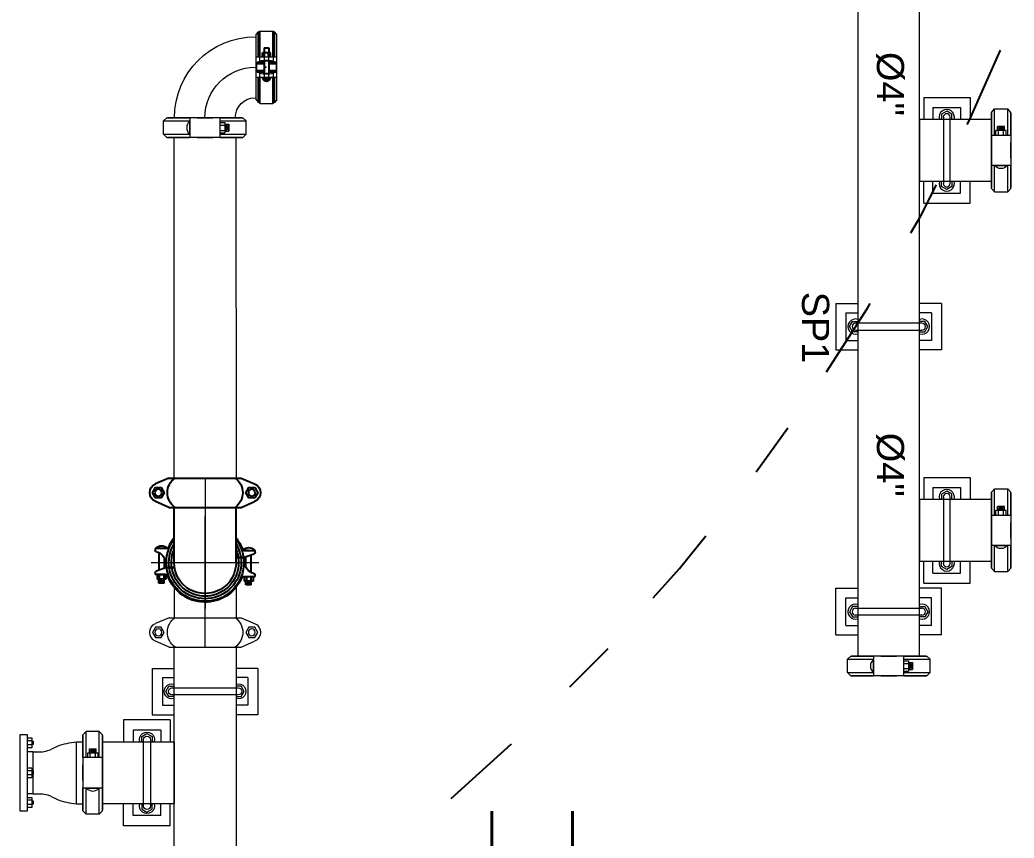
# Model space of a CAD drawing. Header units: millimetres. Extents: x 226317 to 226469, y 8188100 to 8188260.
# Drawn here: x 226391.826 to 226393.658, y 8188235.142 to 8188236.649 of the extents above; entities that cross this region are included whole.
import ezdxf
from ezdxf.enums import TextEntityAlignment as Align

# ---------------------------------------------------------------- set-up
doc = ezdxf.new("R2010")
doc.units = ezdxf.units.MM
doc.set_wipeout_variables(frame=1)
doc.linetypes.add('IMPORT-RAYABARRA', pattern=[0.85, 0.3, -0.3, 0, -0.25])
doc.linetypes.add('PHANTOM', pattern=[2.5, 1.25, -0.25, 0.25, -0.25, 0.25, -0.25])
for name, color, linetype, lineweight in [('0-block sanit', 8, 'Continuous', 25), ('0-BLOCK-SANIT', 8, 'Continuous', 25), ('00-GTI._ACI_DETALLES', 8, 'Continuous', 30), ('00-GTI._ACI_LÍNEA CENTRAL', 8, 'PHANTOM', 13), ('@Textos diámetros', 8, 'Continuous', 20), ('MQ.DETECTOR HUMO', 5, 'Continuous', 30), ('P&R_ACI_LÍNEA CENTRAL', 8, 'PHANTOM', 13)]:
    doc.layers.add(name, color=color, linetype=linetype, lineweight=lineweight)
for name, color, linetype in [('00-GTI-Acoples', 8, 'Continuous'), ('ACCESORIOS Y VALVULAS', 8, 'Continuous'), ('INGEYCON-ACI-VALVULAS', 8, 'Continuous'), ('MQ.TUBERÍA PVC 20mmø', 3, 'IMPORT-RAYABARRA'), ('TEXTOS-AGUA', 8, 'Continuous')]:
    doc.layers.add(name, color=color, linetype=linetype)
doc.styles.add('arial', font='arial.ttf')
doc.styles.add('general', font='arial.ttf')
doc.styles.add('MQTEXTO', font='romans.shx')

# ---------------------------------------------------------------- blocks, each defined once
blk = doc.blocks.new('DETECTOR DE HUMO 1 EN 125')
blk.add_wipeout([(0.2165, 0), (0.2165, 0.0027), (0.2164, 0.0054), (0.2163, 0.0082), (0.2162, 0.0109), (0.2161, 0.0136), (0.2159, 0.0163), (0.2157, 0.019), (0.2154, 0.0217), (0.2151, 0.0244), (0.2148, 0.0271), (0.2144, 0.0298), (0.214, 0.0325), (0.2136, 0.0352), (0.2132, 0.0379), (0.2127, 0.0406), (0.2121, 0.0432), (0.2116, 0.0459), (0.211, 0.0486), (0.2104, 0.0512), (0.2097, 0.0538), (0.209, 0.0565), (0.2083, 0.0591), (0.2075, 0.0617), (0.2067, 0.0643), (0.2059, 0.0669), (0.205, 0.0695), (0.2042, 0.0721), (0.2032, 0.0746), (0.2023, 0.0772), (0.2013, 0.0797), (0.2003, 0.0822), (0.1992, 0.0847), (0.1981, 0.0872), (0.197, 0.0897), (0.1959, 0.0922), (0.1947, 0.0946), (0.1935, 0.0971), (0.1923, 0.0995), (0.191, 0.1019), (0.1897, 0.1043), (0.1884, 0.1067), (0.187, 0.109), (0.1857, 0.1114), (0.1842, 0.1137), (0.1828, 0.116), (0.1813, 0.1183), (0.1798, 0.1206), (0.1783, 0.1228), (0.1767, 0.125), (0.1751, 0.1273), (0.1735, 0.1294), (0.1719, 0.1316), (0.1702, 0.1338), (0.1685, 0.1359), (0.1668, 0.138), (0.1651, 0.1401), (0.1633, 0.1421), (0.1615, 0.1442), (0.1597, 0.1462), (0.1578, 0.1482), (0.1559, 0.1502), (0.154, 0.1521), (0.1521, 0.154), (0.1502, 0.1559), (0.1482, 0.1578), (0.1462, 0.1597), (0.1442, 0.1615), (0.1421, 0.1633), (0.1401, 0.1651), (0.138, 0.1668), (0.1359, 0.1685), (0.1338, 0.1702), (0.1316, 0.1719), (0.1294, 0.1735), (0.1273, 0.1751), (0.125, 0.1767), (0.1228, 0.1783), (0.1206, 0.1798), (0.1183, 0.1813), (0.116, 0.1828), (0.1137, 0.1842), (0.1114, 0.1857), (0.109, 0.187), (0.1067, 0.1884), (0.1043, 0.1897), (0.1019, 0.191), (0.0995, 0.1923), (0.0971, 0.1935), (0.0946, 0.1947), (0.0922, 0.1959), (0.0897, 0.197), (0.0872, 0.1981), (0.0847, 0.1992), (0.0822, 0.2003), (0.0797, 0.2013), (0.0772, 0.2023), (0.0746, 0.2032), (0.0721, 0.2042), (0.0695, 0.205), (0.0669, 0.2059), (0.0643, 0.2067), (0.0617, 0.2075), (0.0591, 0.2083), (0.0565, 0.209), (0.0538, 0.2097), (0.0512, 0.2104), (0.0486, 0.211), (0.0459, 0.2116), (0.0432, 0.2121), (0.0406, 0.2127), (0.0379, 0.2132), (0.0352, 0.2136), (0.0325, 0.214), (0.0298, 0.2144), (0.0271, 0.2148), (0.0244, 0.2151), (0.0217, 0.2154), (0.019, 0.2157), (0.0163, 0.2159), (0.0136, 0.2161), (0.0109, 0.2162), (0.0082, 0.2163), (0.0054, 0.2164), (0.0027, 0.2165), (0, 0.2165), (-0.0027, 0.2165), (-0.0054, 0.2164), (-0.0082, 0.2163), (-0.0109, 0.2162), (-0.0136, 0.2161), (-0.0163, 0.2159), (-0.019, 0.2157), (-0.0217, 0.2154), (-0.0244, 0.2151), (-0.0271, 0.2148), (-0.0298, 0.2144), (-0.0325, 0.214), (-0.0352, 0.2136), (-0.0379, 0.2132), (-0.0406, 0.2127), (-0.0432, 0.2121), (-0.0459, 0.2116), (-0.0486, 0.211), (-0.0512, 0.2104), (-0.0538, 0.2097), (-0.0565, 0.209), (-0.0591, 0.2083), (-0.0617, 0.2075), (-0.0643, 0.2067), (-0.0669, 0.2059), (-0.0695, 0.205), (-0.0721, 0.2042), (-0.0746, 0.2032), (-0.0772, 0.2023), (-0.0797, 0.2013), (-0.0822, 0.2003), (-0.0847, 0.1992), (-0.0872, 0.1981), (-0.0897, 0.197), (-0.0922, 0.1959), (-0.0946, 0.1947), (-0.0971, 0.1935), (-0.0995, 0.1923), (-0.1019, 0.191), (-0.1043, 0.1897), (-0.1067, 0.1884), (-0.109, 0.187), (-0.1114, 0.1857), (-0.1137, 0.1842), (-0.116, 0.1828), (-0.1183, 0.1813), (-0.1206, 0.1798), (-0.1228, 0.1783), (-0.125, 0.1767), (-0.1273, 0.1751), (-0.1294, 0.1735), (-0.1316, 0.1719), (-0.1338, 0.1702), (-0.1359, 0.1685), (-0.138, 0.1668), (-0.1401, 0.1651), (-0.1421, 0.1633), (-0.1442, 0.1615), (-0.1462, 0.1597), (-0.1482, 0.1578), (-0.1502, 0.1559), (-0.1521, 0.154), (-0.154, 0.1521), (-0.1559, 0.1502), (-0.1578, 0.1482), (-0.1597, 0.1462), (-0.1615, 0.1442), (-0.1633, 0.1421), (-0.1651, 0.1401), (-0.1668, 0.138), (-0.1685, 0.1359), (-0.1702, 0.1338), (-0.1719, 0.1316), (-0.1735, 0.1294), (-0.1751, 0.1273), (-0.1767, 0.125), (-0.1783, 0.1228), (-0.1798, 0.1206), (-0.1813, 0.1183), (-0.1828, 0.116), (-0.1842, 0.1137), (-0.1857, 0.1114), (-0.187, 0.109), (-0.1884, 0.1067), (-0.1897, 0.1043), (-0.191, 0.1019), (-0.1923, 0.0995), (-0.1935, 0.0971), (-0.1947, 0.0946), (-0.1959, 0.0922), (-0.197, 0.0897), (-0.1981, 0.0872), (-0.1992, 0.0847), (-0.2003, 0.0822), (-0.2013, 0.0797), (-0.2023, 0.0772), (-0.2032, 0.0746), (-0.2042, 0.0721), (-0.205, 0.0695), (-0.2059, 0.0669), (-0.2067, 0.0643), (-0.2075, 0.0617), (-0.2083, 0.0591), (-0.209, 0.0565), (-0.2097, 0.0538), (-0.2104, 0.0512), (-0.211, 0.0486), (-0.2116, 0.0459), (-0.2121, 0.0432), (-0.2127, 0.0406), (-0.2132, 0.0379), (-0.2136, 0.0352), (-0.214, 0.0325), (-0.2144, 0.0298), (-0.2148, 0.0271), (-0.2151, 0.0244), (-0.2154, 0.0217), (-0.2157, 0.019), (-0.2159, 0.0163), (-0.2161, 0.0136), (-0.2162, 0.0109), (-0.2163, 0.0082), (-0.2164, 0.0054), (-0.2165, 0.0027), (-0.2165, 0), (-0.2165, -0.0027), (-0.2164, -0.0054), (-0.2163, -0.0082), (-0.2162, -0.0109), (-0.2161, -0.0136), (-0.2159, -0.0163), (-0.2157, -0.019), (-0.2154, -0.0217), (-0.2151, -0.0244), (-0.2148, -0.0271), (-0.2144, -0.0298), (-0.214, -0.0325), (-0.2136, -0.0352), (-0.2132, -0.0379), (-0.2127, -0.0406), (-0.2121, -0.0432), (-0.2116, -0.0459), (-0.211, -0.0486), (-0.2104, -0.0512), (-0.2097, -0.0538), (-0.209, -0.0565), (-0.2083, -0.0591), (-0.2075, -0.0617), (-0.2067, -0.0643), (-0.2059, -0.0669), (-0.205, -0.0695), (-0.2042, -0.0721), (-0.2032, -0.0746), (-0.2023, -0.0772), (-0.2013, -0.0797), (-0.2003, -0.0822), (-0.1992, -0.0847), (-0.1981, -0.0872), (-0.197, -0.0897), (-0.1959, -0.0922), (-0.1947, -0.0946), (-0.1935, -0.0971), (-0.1923, -0.0995), (-0.191, -0.1019), (-0.1897, -0.1043), (-0.1884, -0.1067), (-0.187, -0.109), (-0.1857, -0.1114), (-0.1842, -0.1137), (-0.1828, -0.116), (-0.1813, -0.1183), (-0.1798, -0.1206), (-0.1783, -0.1228), (-0.1767, -0.125), (-0.1751, -0.1273), (-0.1735, -0.1294), (-0.1719, -0.1316), (-0.1702, -0.1338), (-0.1685, -0.1359), (-0.1668, -0.138), (-0.1651, -0.1401), (-0.1633, -0.1421), (-0.1615, -0.1442), (-0.1597, -0.1462), (-0.1578, -0.1482), (-0.1559, -0.1502), (-0.154, -0.1521), (-0.1521, -0.154), (-0.1502, -0.1559), (-0.1482, -0.1578), (-0.1462, -0.1597), (-0.1442, -0.1615), (-0.1421, -0.1633), (-0.1401, -0.1651), (-0.138, -0.1668), (-0.1359, -0.1685), (-0.1338, -0.1702), (-0.1316, -0.1719), (-0.1294, -0.1735), (-0.1273, -0.1751), (-0.125, -0.1767), (-0.1228, -0.1783), (-0.1206, -0.1798), (-0.1183, -0.1813), (-0.116, -0.1828), (-0.1137, -0.1842), (-0.1114, -0.1857), (-0.109, -0.187), (-0.1067, -0.1884), (-0.1043, -0.1897), (-0.1019, -0.191), (-0.0995, -0.1923), (-0.0971, -0.1935), (-0.0946, -0.1947), (-0.0922, -0.1959), (-0.0897, -0.197), (-0.0872, -0.1981), (-0.0847, -0.1992), (-0.0822, -0.2003), (-0.0797, -0.2013), (-0.0772, -0.2023), (-0.0746, -0.2032), (-0.0721, -0.2042), (-0.0695, -0.205), (-0.0669, -0.2059), (-0.0643, -0.2067), (-0.0617, -0.2075), (-0.0591, -0.2083), (-0.0565, -0.209), (-0.0538, -0.2097), (-0.0512, -0.2104), (-0.0486, -0.211), (-0.0459, -0.2116), (-0.0432, -0.2121), (-0.0406, -0.2127), (-0.0379, -0.2132), (-0.0352, -0.2136), (-0.0325, -0.214), (-0.0298, -0.2144), (-0.0271, -0.2148), (-0.0244, -0.2151), (-0.0217, -0.2154), (-0.019, -0.2157), (-0.0163, -0.2159), (-0.0136, -0.2161), (-0.0109, -0.2162), (-0.0082, -0.2163), (-0.0054, -0.2164), (-0.0027, -0.2165), (0, -0.2165), (0.0027, -0.2165), (0.0054, -0.2164), (0.0082, -0.2163), (0.0109, -0.2162), (0.0136, -0.2161), (0.0163, -0.2159), (0.019, -0.2157), (0.0217, -0.2154), (0.0244, -0.2151), (0.0271, -0.2148), (0.0298, -0.2144), (0.0325, -0.214), (0.0352, -0.2136), (0.0379, -0.2132), (0.0406, -0.2127), (0.0432, -0.2121), (0.0459, -0.2116), (0.0486, -0.211), (0.0512, -0.2104), (0.0538, -0.2097), (0.0565, -0.209), (0.0591, -0.2083), (0.0617, -0.2075), (0.0643, -0.2067), (0.0669, -0.2059), (0.0695, -0.205), (0.0721, -0.2042), (0.0746, -0.2032), (0.0772, -0.2023), (0.0797, -0.2013), (0.0822, -0.2003), (0.0847, -0.1992), (0.0872, -0.1981), (0.0897, -0.197), (0.0922, -0.1959), (0.0946, -0.1947), (0.0971, -0.1935), (0.0995, -0.1923), (0.1019, -0.191), (0.1043, -0.1897), (0.1067, -0.1884), (0.109, -0.187), (0.1114, -0.1857), (0.1137, -0.1842), (0.116, -0.1828), (0.1183, -0.1813), (0.1206, -0.1798), (0.1228, -0.1783), (0.125, -0.1767), (0.1273, -0.1751), (0.1294, -0.1735), (0.1316, -0.1719), (0.1338, -0.1702), (0.1359, -0.1685), (0.138, -0.1668), (0.1401, -0.1651), (0.1421, -0.1633), (0.1442, -0.1615), (0.1462, -0.1597), (0.1482, -0.1578), (0.1502, -0.1559), (0.1521, -0.154), (0.154, -0.1521), (0.1559, -0.1502), (0.1578, -0.1482), (0.1597, -0.1462), (0.1615, -0.1442), (0.1633, -0.1421), (0.1651, -0.1401), (0.1668, -0.138), (0.1685, -0.1359), (0.1702, -0.1338), (0.1719, -0.1316), (0.1735, -0.1294), (0.1751, -0.1273), (0.1767, -0.125), (0.1783, -0.1228), (0.1798, -0.1206), (0.1813, -0.1183), (0.1828, -0.116), (0.1842, -0.1137), (0.1857, -0.1114), (0.187, -0.109), (0.1884, -0.1067), (0.1897, -0.1043), (0.191, -0.1019), (0.1923, -0.0995), (0.1935, -0.0971), (0.1947, -0.0946), (0.1959, -0.0922), (0.197, -0.0897), (0.1981, -0.0872), (0.1992, -0.0847), (0.2003, -0.0822), (0.2013, -0.0797), (0.2023, -0.0772), (0.2032, -0.0746), (0.2042, -0.0721), (0.205, -0.0695), (0.2059, -0.0669), (0.2067, -0.0643), (0.2075, -0.0617), (0.2083, -0.0591), (0.209, -0.0565), (0.2097, -0.0538), (0.2104, -0.0512), (0.211, -0.0486), (0.2116, -0.0459), (0.2121, -0.0432), (0.2127, -0.0406), (0.2132, -0.0379), (0.2136, -0.0352), (0.214, -0.0325), (0.2144, -0.0298), (0.2148, -0.0271), (0.2151, -0.0244), (0.2154, -0.0217), (0.2157, -0.019), (0.2159, -0.0163), (0.2161, -0.0136), (0.2162, -0.0109), (0.2163, -0.0082), (0.2164, -0.0054), (0.2165, -0.0027)]).dxf.layer = 'MQ.DETECTOR HUMO'
at = {"layer": 'MQ.DETECTOR HUMO', "style": 'MQTEXTO', "width": 0.9}
blk.add_text('H', height=0.275, dxfattribs=at).set_placement((-0.0019, -0.006), align=Align.MIDDLE_CENTER)
blk = doc.blocks.new('00-Codos')
at = {"layer": '0-BLOCK-SANIT'}
for p, q in [((-0.0852, 0.0379, 0), (-0.0852, 0.0308, 0)), ((-0.0829, 0.0367, 0), (-0.0775, 0.0367, 0)), ((-0.0753, 0.0379, 0), (-0.0753, 0.0308, 0)), ((0.0753, 0.0413, 0), (0.0753, 0.0341, 0)), ((0.0753, 0.0389, 0), (0.0852, 0.0389, 0)), ((0.0775, 0.0401, 0), (0.0829, 0.0401, 0)), ((0.0775, 0.0377, 0), (0.0829, 0.0377, 0)), ((0.0852, 0.0413, 0), (0.0852, 0.0341, 0)), ((-0.0723, 0.0222, 0), (-0.0921, 0.0222, 0)), ((-0.0921, 0.0194, 0), (-0.0921, 0.0222, 0)), ((-0.072, 0.0308, 0), (-0.0885, 0.0308, 0)), ((-0.0885, 0.0222, 0), (-0.0885, 0.0308, 0)), ((-0.0885, 0.0222, 0), (-0.072, 0.0222, 0)), ((-0.0852, 0.0355, 0), (-0.0753, 0.0355, 0)), ((-0.0852, 0.0331, 0), (-0.0753, 0.0331, 0)), ((-0.0844, 0.0222, 0), (-0.0844, 0.0308, 0)), ((-0.0829, 0.0343, 0), (-0.0775, 0.0343, 0)), ((-0.0829, 0.032, 0), (-0.0775, 0.032, 0)), ((-0.0761, 0.0222, 0), (-0.0761, 0.0308, 0)), ((-0.072, 0.0222, 0), (-0.072, 0.0308, 0)), ((0.071, 0.0256, 0), (0.0921, 0.0256, 0)), ((0.072, 0.0256, 0), (0.072, 0.0341, 0)), ((0.0885, 0.0341, 0), (0.072, 0.0341, 0)), ((0.072, 0.0256, 0), (0.0885, 0.0256, 0)), ((0.0753, 0.0365, 0), (0.0852, 0.0365, 0)), ((0.0761, 0.0256, 0), (0.0761, 0.0341, 0)), ((0.0775, 0.0353, 0), (0.0829, 0.0353, 0)), ((0.0844, 0.0256, 0), (0.0844, 0.0341, 0)), ((0.0852, 0.0183, 0), (0.0852, -0.0143, 0)), ((0.0885, 0.0256, 0), (0.0885, 0.0341, 0)), ((0.0921, 0.0256, 0), (0.0921, 0.0225, 0)), ((-0.0726, 0.0097, 0), (-0.0896, 0.0159, 0)), ((-0.0852, -0.0183, 0), (-0.0852, 0.0143, 0)), ((-0.0753, -0.0081, 0), (-0.0753, 0.0107, 0)), ((-0.0735, 0.0005, 0), (-0.0725, 0.0072, 0)), ((-0.0563, 0.0097, 0), (-0.0726, 0.0097, 0)), ((-0.0564, 0.0092, 0), (-0.0701, 0.0092, 0)), ((-0.0572, 0), (-0.0572, -0.1016, 0)), ((0.0571, 0), (0.0571, -0.1016, 0)), ((0.0753, 0.0081, 0), (0.0753, -0.0107, 0)), ((0.0571, -0.0092, 0), (0.0701, -0.0092, 0)), ((0.0571, -0.0097, 0), (0.0726, -0.0097, 0)), ((0.0735, -0.0005, 0), (0.0725, -0.0072, 0)), ((0.0726, -0.0097, 0), (0.0896, -0.0159, 0)), ((-0.0921, -0.0256, 0), (-0.0921, -0.0225, 0)), ((-0.071, -0.0256, 0), (-0.0921, -0.0256, 0)), ((-0.091, -0.0261, 0), (-0.091, -0.0256, 0)), ((0.0802, -0.0222, 0), (0.0723, -0.0222, 0)), ((0.0723, -0.0222, 0), (0.091, -0.0222, 0)), ((0.0723, -0.0222, 0), (0.0921, -0.0222, 0)), ((0.091, -0.0227, 0), (0.091, -0.0222, 0)), ((0.0921, -0.0194, 0), (0.0921, -0.0222, 0)), ((-0.0665, -0.1016), (-0.0913, -0.1123)), ((-0.0665, -0.1016), (0.0665, -0.1016)), ((0.0665, -0.1016), (0.0913, -0.1123)), ((-0.0665, -0.1557), (-0.0913, -0.145)), ((0.0665, -0.1557), (0.0913, -0.145)), ((-0.0665, -0.1557), (0.0665, -0.1557))]:
    blk.add_line(p, q, dxfattribs=at)
at = {"layer": '0-BLOCK-SANIT', "elevation": 0}
for points in [[(-0.0753, 0.0379), (-0.0852, 0.0379)], [(0.0852, 0.0413), (0.0753, 0.0413)]]:
    blk.add_lwpolyline(points, dxfattribs=at)
at = {"layer": '0-BLOCK-SANIT'}
for points in [[(-0.0971, -0.1287), (-0.0916, -0.1382), (-0.0806, -0.1382), (-0.0751, -0.1287), (-0.0806, -0.1191), (-0.0916, -0.1191)], [(0.0751, -0.1287), (0.0806, -0.1382), (0.0916, -0.1382), (0.0971, -0.1287), (0.0916, -0.1191), (0.0806, -0.1191)]]:
    blk.add_lwpolyline(points, close=True, dxfattribs=at)
for centre in [(-0.0861, -0.1287), (0.0861, -0.1287)]:
    blk.add_circle(centre, 0.00635, dxfattribs=at)
for centre, radius, start, end in [((0, 0, 0), 0.0714, 323.1301, 216.8699), ((0, 0, 0), 0.073, 22.4719, 160.2187), ((0, 0, 0), 0.0667, 328.9973, 211.0027), ((0, 0, 0), 0.0619, 337.3801, 202.6199), ((0, 0, 0), 0.0571, 359.9984, 180.0017), ((-0.0883, 0.0194, 0), 0.00381, 180, 250.0898), ((-0.0723, 0.026, 0), 0.00381, 270, 340.2187), ((0.071, 0.0294, 0), 0.00381, 202.4719, 270), ((0.0945, -0.0005, 0), 0.0211, 103.673, 180), ((0.0895, 0.0225, 0), 0.00254, 270, 0), ((-0.0945, 0.0005, 0), 0.0211, 283.673, 0), ((-0.0701, 0.0067, 0), 0.00254, 90, 166.9446), ((0.0701, -0.0067, 0), 0.00254, 270, 346.9446), ((0.0883, -0.0194, 0), 0.00381, 0, 70.0898), ((-0.0895, -0.0225, 0), 0.00254, 90, 180), ((-0.0802, -0.0164, 0), 0.0144, 221.9743, 318.0257), ((-0.071, -0.0294, 0), 0.00381, 22.4719, 90), ((0, 0, 0), 0.073, 202.4719, 218.5), ((0, 0, 0), 0.073, 321.5, 340.2187), ((0.0723, -0.026, 0), 0.00381, 90, 160.2187), ((0.0802, -0.0131, 0), 0.0144, 223.9881, 318.0257), ((-0.0369, -0.1287), 0.0326, 123.9872, 236.0128), ((0.0369, -0.1287), 0.0326, 303.9872, 56.0128), ((-0.0842, -0.1287), 0.0178, 113.4, 246.6), ((0.0842, -0.1287), 0.0178, 293.4, 66.6)]:
    blk.add_arc(centre, radius, start, end, dxfattribs=at)
at = {"layer": 'P&R_ACI_LÍNEA CENTRAL', "ltscale": 1.5}
for p, q in [((0, -0.1557, 0), (0, 0.0846)), ((-0.0991, 0), (0.0991, 0))]:
    blk.add_line(p, q, dxfattribs=at)
blk = doc.blocks.new('acople')
at = {"layer": '0-BLOCK-SANIT', "linetype": 'ByBlock', "ltscale": 0.8}
for p, q in [((-0.1, 0), (-0.1, 0)), ((-0.1, 0), (0, 0)), ((-0.1, 0), (-0.1, 0)), ((-0.1, 0), (0.1, 0)), ((0, 0), (0, 0)), ((0, 0), (0, 0)), ((0, 0), (0, 0)), ((0, 0), (0.1, 0)), ((0, 0), (0, 0)), ((0, 0), (0, 0)), ((0.1, 0), (0.1, 0)), ((-0.1, 0), (-0.1, 0)), ((-0.1, 0), (0, 0)), ((-0.1, 0), (0.1, 0)), ((0, 0), (0.1, 0)), ((0, 0), (0, 0))]:
    blk.add_line(p, q, dxfattribs=at)
for centre, major_axis, start_param, end_param in [((-0.1, 0), (0.0022, -0.0022), 2.356194, 3.926991), ((0.1, 0), (0.0022, 0.0022), -0.785398, 0.785398), ((-0.1, 0), (0.0022, 0.0022), 2.356194, 3.926991), ((0.1, 0), (0.0022, -0.0022), 5.497787, 7.068584)]:
    blk.add_ellipse(centre, major_axis=major_axis, ratio=1, start_param=start_param, end_param=end_param, dxfattribs=at)
blk = doc.blocks.new('A$C6654a9ea')
at = {"layer": '00-GTI-Acoples', "linetype": 'Continuous', "lineweight": 0, "extrusion": (-7.50251e-16, -1, 2.22045e-16)}
for p, q in [((-28.6, 90.2), (-21.8, 97.8)), ((-28.6, 28.7), (-28.6, 90.2)), ((-17.1, 28.7), (-17.1, 99.9)), ((-17.1, 99.9), (17.1, 99.9)), ((17.1, 28.7), (17.1, 99.9)), ((28.6, 90.2), (21.8, 97.8)), ((28.6, 28.7), (28.6, 90.2)), ((-28.6, 28.7), (-19.8, 28.7)), ((-28.6, -28.7), (-28.6, 28.7)), ((-19.8, 28.7), (-19.8, 16.6)), ((-19.8, 28.7), (-5.8, 28.7)), ((-5.8, 19), (-5.8, 28.7)), ((-5.8, 28.7), (5.8, 28.7)), ((5.8, 28.7), (5.8, 19)), ((5.8, 28.7), (19.8, 28.7)), ((19.8, 16.6), (19.8, 28.7)), ((19.8, 28.7), (28.6, 28.7)), ((28.6, -28.7), (28.6, 28.7)), ((-26.5, -10.1), (-26.5, 10.1)), ((-25.5, 13), (-19.8, 16.6)), ((-5.8, 19), (5.8, 19)), ((2.3, 16.9), (-2.3, 16.9)), ((19.8, 16.6), (25.5, 13)), ((26.5, 10.1), (26.5, -10.1)), ((-19.8, -16.6), (-25.5, -13)), ((-19.8, -16.6), (-19.8, -28.7)), ((5.8, -19), (-5.8, -19)), ((-5.8, -28.7), (-5.8, -19)), ((-2.3, -16.9), (2.3, -16.9)), ((5.8, -19), (5.8, -28.7)), ((25.5, -13), (19.8, -16.6)), ((19.8, -28.7), (19.8, -16.6)), ((-19.8, -28.7), (-28.6, -28.7)), ((-28.6, -90.2), (-28.6, -28.7)), ((-5.8, -28.7), (-19.8, -28.7)), ((-17.1, -99.9), (-17.1, -28.7)), ((5.8, -28.7), (-5.8, -28.7)), ((19.8, -28.7), (5.8, -28.7)), ((17.1, -99.9), (17.1, -28.7)), ((28.6, -28.7), (19.8, -28.7)), ((28.6, -90.2), (28.6, -28.7)), ((-28.6, -90.2), (-21.8, -97.8)), ((-17.1, -99.9), (17.1, -99.9)), ((28.6, -90.2), (21.8, -97.8))]:
    blk.add_line(p, q, dxfattribs=at)
at = {"layer": '00-GTI-Acoples', "extrusion": (-7.50251e-16, -1, 2.22045e-16)}
for p, q in [((-21.8, 28.7), (-21.8, 97.8)), ((21.8, 28.7), (21.8, 97.8)), ((-11, 28.7), (-11, 39.8)), ((-5.5, 39.8), (-11, 39.8)), ((-6.3, 53.8), (6.4, 53.8)), ((-6.3, 53.8), (-6.3, 39.8)), ((-5.5, 28.7), (-5.5, 39.8)), ((5.5, 39.8), (-5.5, 39.8)), ((5.5, 28.7), (5.5, 39.8)), ((11, 39.8), (5.5, 39.8)), ((6.4, 53.8), (6.4, 39.8)), ((11, 28.7), (11, 39.8)), ((-26.5, 10.1), (-6.3, 10.1)), ((-6.3, 13), (-25.5, 13)), ((-6.3, 16.6), (-6.3, -16.6)), ((6.4, 16.6), (6.4, -16.6)), ((25.5, 13), (6.4, 13)), ((6.4, 10.1), (26.5, 10.1)), ((-6.3, -10.1), (-26.5, -10.1)), ((-25.5, -13), (-6.3, -13)), ((26.5, -10.1), (6.4, -10.1)), ((6.4, -13), (25.5, -13)), ((-21.8, -97.8), (-21.8, -28.7)), ((-11.1, -28.7), (-11.1, -30.2)), ((-11.1, -30.2), (11.1, -30.2)), ((11.1, -28.7), (11.1, -30.2)), ((21.8, -97.8), (21.8, -28.7))]:
    blk.add_line(p, q, dxfattribs=at)
at = {"layer": '00-GTI-Acoples', "linetype": 'Continuous', "lineweight": 0, "extrusion": (-1.66589e-31, -2.22045e-16, -1)}
for centre, start, end in [((17.1, 93.6), 41.4483, 90), ((-17.1, 93.6), 90, 138.5517), ((17.1, -93.6), 270, 318.5517), ((-17.1, -93.6), 221.4483, 270)]:
    blk.add_arc(centre, 6.35, start, end, dxfattribs=at)
at = {"layer": '00-GTI-Acoples', "extrusion": (-1.66589e-31, -2.22045e-16, -1)}
blk.add_arc((0, -23.8), 12.8, 210.1161, 329.8839, dxfattribs=at)
at = {"layer": '00-GTI-Acoples', "linetype": 'Continuous', "lineweight": 0}
for centre, major_axis, ratio, start_param, end_param in [((-25.2, 10.1), (0, -3.05), 0.42735, -2.879793, -1.570796), ((-2.3, 15), (-7.3, 0), 0.267949, -1.570796, 0.991033), ((2.3, 15), (7.3, 0), 0.267949, -0.991033, 1.570796), ((25.2, 10.1), (0, 3.05), 0.42735, -1.570796, -0.261799), ((-25.2, -10.1), (0, -3.05), 0.42735, -1.570796, -0.261799), ((-2.3, -15), (7.3, 0), 0.267949, -4.132625, -1.570796), ((2.3, -15), (-7.3, 0), 0.267949, -4.712389, -2.15056), ((25.2, -10.1), (0, 3.05), 0.42735, -2.879793, -1.570796)]:
    blk.add_ellipse(centre, major_axis=major_axis, ratio=ratio, start_param=start_param, end_param=end_param, dxfattribs=at)
at = {"layer": '00-GTI-Acoples', "linetype": 'Continuous', "lineweight": 0, "extrusion": (-1.66589e-31, -2.22045e-16, -1)}
for centre, major_axis, start_param, end_param in [((-5.8, 15), (15.2, 0), -2.737733, -1.570796), ((5.8, 15), (15.2, 0), -1.570796, -0.40386), ((-5.8, -15), (-15.2, 0), -1.570796, -0.40386), ((5.8, -15), (-15.2, 0), -2.737733, -1.570796)]:
    blk.add_ellipse(centre, major_axis=major_axis, ratio=0.267949, start_param=start_param, end_param=end_param, dxfattribs=at)
at = {"layer": '00-GTI-Acoples'}
blk.add_open_spline([(8.9, -33.1), (8.1, -34.3), (7.2, -35.5), (5.4, -37.2), (4.4, -37.9), (2.3, -38.9), (1.1, -39.2), (-1.1, -39.2), (-2.3, -38.9), (-4.4, -37.9), (-5.4, -37.2), (-7.2, -35.5), (-8.1, -34.3), (-8.9, -33.1)], degree=3, knots=[1.492026, 1.492026, 1.492026, 1.492026, 1.940999, 1.940999, 2.277967, 2.277967, 2.614935, 2.614935, 2.951903, 2.951903, 3.288872, 3.288872, 3.737845, 3.737845, 3.737845, 3.737845], dxfattribs=at)
blk = doc.blocks.new('A$C363a55df')
at = {"layer": '00-GTI-Acoples', "linetype": 'Continuous', "lineweight": 0, "extrusion": (3.83476e-17, -1, 0)}
for p, q in [((-27.1, 105), (-18.4, 114.3)), ((-18.4, 41.9), (-18.4, 114.3)), ((18.4, 114.3), (-18.4, 114.3)), ((18.4, 41.9), (18.4, 114.3)), ((27.1, 105), (18.4, 114.3)), ((-27.1, 41.9), (-27.1, 105)), ((27.1, 41.9), (27.1, 105)), ((-13.8, 41.9), (-13.8, 55.1)), ((-13.8, 55.1), (-6.7, 55.1)), ((-9, 66), (0.5, 66)), ((-9, 55.1), (-9, 66)), ((-6.7, 41.9), (-6.7, 55.1)), ((-6.7, 55.1), (7.7, 55.1)), ((0.5, 66), (10, 66)), ((7.7, 41.9), (7.7, 55.1)), ((7.7, 55.1), (14.9, 55.1)), ((10, 55.1), (10, 66)), ((14.9, 41.9), (14.9, 55.1)), ((-27.1, 41.9), (-27.1, 21.6)), ((-25.4, 41.9), (-27.1, 41.9)), ((-6.4, 41.9), (-25.4, 41.9)), ((7.4, 41.9), (-6.4, 41.9)), ((26.4, 41.9), (7.4, 41.9)), ((27.1, 41.9), (26.4, 41.9)), ((27.1, 41.9), (27.1, 21.6)), ((-27.1, -21.6), (-27.1, 21.6)), ((27.1, -21.6), (27.1, 21.6)), ((-27.1, -21.6), (-27.1, -41.9)), ((27.1, -21.6), (27.1, -41.9)), ((-27.1, -41.9), (-25.4, -41.9)), ((-27.1, -105), (-27.1, -41.9)), ((-25.4, -41.9), (-6.4, -41.9)), ((-18.4, -114.3), (-18.4, -41.9)), ((-16.8, -42.5), (-16.8, -41.9)), ((-16.8, -42.5), (17.8, -42.5)), ((-6.4, -41.9), (7.4, -41.9)), ((7.4, -41.9), (26.4, -41.9)), ((17.8, -42.5), (17.8, -41.9)), ((18.4, -114.3), (18.4, -41.9)), ((26.4, -41.9), (27.1, -41.9)), ((27.1, -105), (27.1, -41.9)), ((-27.1, -105), (-18.4, -114.3)), ((27.1, -105), (18.4, -114.3)), ((18.4, -114.3), (-18.4, -114.3))]:
    blk.add_line(p, q, dxfattribs=at)
at = {"layer": '00-GTI-Acoples', "linetype": 'Continuous', "lineweight": 0}
for p, q in [((-27.1, 103.1), (-27.1, -103.1)), ((27.1, 103.1), (27.1, -103.1)), ((10, 65.3), (-9, 65.3)), ((10, 59.5), (-9, 59.5)), ((6.5, 62.5), (-6, 62.5)), ((6.5, 56.7), (-6, 56.7))]:
    blk.add_line(p, q, dxfattribs=at)
blk.add_arc((0.5, -27.6), 22.9, 220.8756, 319.1244, dxfattribs=at)
blk = doc.blocks.new('manifold')
at = {"layer": '0-block sanit', "color": 8, "lineweight": 0, "elevation": 0}
for points in [[(0.4756, -2.0652), (0.4756, -2.0769)], [(0.5896, -2.0652), (0.5896, -2.0769)]]:
    blk.add_lwpolyline(points, dxfattribs=at)
at = {"layer": '0-BLOCK-SANIT', "color": 8, "lineweight": 0}
for p, q in [((0.4626, -1.9752, 0), (0.4626, -1.961, 0)), ((0.4626, -1.961, 0), (0.6027, -1.961, 0)), ((0.6027, -1.9752, 0), (0.4626, -1.9752, 0)), ((0.4865, -1.9752, 0), (0.4683, -1.9752, 0)), ((0.4683, -1.9752, 0), (0.4683, -1.983, 0)), ((0.4734, -1.983, 0), (0.4734, -1.9752, 0)), ((0.4734, -1.983, 0), (0.4734, -1.9752, 0)), ((0.4812, -1.983, 0), (0.4812, -1.9752, 0)), ((0.4812, -1.983, 0), (0.4812, -1.9752, 0)), ((0.4865, -1.983, 0), (0.4865, -1.9752, 0)), ((0.5417, -1.9752, 0), (0.5235, -1.9752, 0)), ((0.5235, -1.9752, 0), (0.5235, -1.983, 0)), ((0.5287, -1.983, 0), (0.5287, -1.9752, 0)), ((0.5287, -1.983, 0), (0.5287, -1.9752, 0)), ((0.5365, -1.983, 0), (0.5365, -1.9752, 0)), ((0.5365, -1.983, 0), (0.5365, -1.9752, 0)), ((0.5417, -1.983, 0), (0.5417, -1.9752, 0)), ((0.5963, -1.9752, 0), (0.5781, -1.9752, 0)), ((0.5781, -1.9752, 0), (0.5781, -1.983, 0)), ((0.5832, -1.983, 0), (0.5832, -1.9752, 0)), ((0.5832, -1.983, 0), (0.5832, -1.9752, 0)), ((0.591, -1.983, 0), (0.591, -1.9752, 0)), ((0.591, -1.983, 0), (0.591, -1.9752, 0)), ((0.5963, -1.983, 0), (0.5963, -1.9752, 0)), ((0.6027, -1.961, 0), (0.6027, -1.9752, 0)), ((0.4683, -1.983, 0), (0.4865, -1.983, 0)), ((0.4744, -1.983, 0), (0.4744, -1.9855, 0)), ((0.4744, -1.9855, 0), (0.4803, -1.9855, 0)), ((0.4803, -1.9855, 0), (0.4803, -1.983, 0)), ((0.5235, -1.983, 0), (0.5417, -1.983, 0)), ((0.5297, -1.983, 0), (0.5297, -1.9855, 0)), ((0.5297, -1.9855, 0), (0.5355, -1.9855, 0)), ((0.5355, -1.9855, 0), (0.5355, -1.983, 0)), ((0.5781, -1.983, 0), (0.5963, -1.983, 0)), ((0.5843, -1.983, 0), (0.5843, -1.9855, 0)), ((0.5843, -1.9855, 0), (0.5901, -1.9855, 0)), ((0.5901, -1.9855, 0), (0.5901, -1.983, 0)), ((0.2468, -2.2357, 0), (0.2575, -2.2109, 0)), ((0.3009, -2.2357, 0), (0.2901, -2.2109, 0)), ((0.1906, -2.245, 0), (0.2468, -2.245, 0)), ((0.2468, -2.2357, 0), (0.2468, -2.3686, 0)), ((0.3009, -2.2357, 0), (0.3009, -2.3686, 0)), ((0.1906, -2.3593, 0), (0.2468, -2.3593, 0)), ((0.2468, -2.3686, 0), (0.2575, -2.3934, 0)), ((0.3009, -2.3686, 0), (0.2901, -2.3934, 0))]:
    blk.add_line(p, q, dxfattribs=at)
at = {"layer": '0-BLOCK-SANIT', "color": 8, "linetype": 'Continuous', "lineweight": 0}
for p, q in [((0.4941, -1.9855, 0), (0.4941, -1.9752, 0)), ((0.4941, -1.9855, 0), (0.4941, -1.9752, 0)), ((0.5712, -1.9855, 0), (0.5712, -1.9752, 0)), ((0.5712, -1.9855, 0), (0.5712, -1.9752, 0)), ((0.5712, -1.9855, 0), (0.4941, -1.9855, 0)), ((0.5712, -1.9855, 0), (0.4944, -1.9855, 0)), ((0.5896, -2.0652, 0), (0.4756, -2.0652, 0)), ((0.5826, -2.0652, 0), (0.4826, -2.0652, 0))]:
    blk.add_line(p, q, dxfattribs=at)
at = {"layer": '0-BLOCK-SANIT', "color": 8, "lineweight": 0, "elevation": 0}
for points in [[(0.6027, -1.961), (0.6027, -1.9752), (0.4626, -1.9752), (0.4626, -1.961)], [(0.4865, -1.983), (0.4865, -1.9752), (0.4683, -1.9752), (0.4683, -1.983)], [(0.5417, -1.983), (0.5417, -1.9752), (0.5235, -1.9752), (0.5235, -1.983)], [(0.5963, -1.983), (0.5963, -1.9752), (0.5781, -1.9752), (0.5781, -1.983)], [(0.4756, -2.2451), (0.5896, -2.2451), (0.5896, -2.113), (0.4756, -2.113)], [(0.2738, -2.205), (0.2833, -2.2105), (0.2833, -2.2215), (0.2738, -2.227), (0.2643, -2.2215), (0.2643, -2.2105)], [(-0.0105, -2.2451), (-0.6382, -2.2449), (-0.6382, -2.3589), (-0.0105, -2.3591)], [(0.2738, -2.3772), (0.2833, -2.3827), (0.2833, -2.3937), (0.2738, -2.3992), (0.2643, -2.3937), (0.2643, -2.3827)]]:
    blk.add_lwpolyline(points, close=True, dxfattribs=at)
for points in [[(0.4744, -1.983), (0.4744, -1.9855), (0.4803, -1.9855), (0.4803, -1.983)], [(0.5297, -1.983), (0.5297, -1.9855), (0.5355, -1.9855), (0.5355, -1.983)], [(0.5843, -1.983), (0.5843, -1.9855), (0.5901, -1.9855), (0.5901, -1.983)], [(2.1644, -2.2451), (0.3009, -2.2451), (0.3009, -2.3591), (2.1644, -2.3591)]]:
    blk.add_lwpolyline(points, dxfattribs=at)
at = {"layer": '0-BLOCK-SANIT', "color": 8, "lineweight": 0}
for centre in [(0.2738, -2.216, 0), (0.2738, -2.3882, 0)]:
    blk.add_circle(centre, 0.00635, dxfattribs=at)
for centre, radius, start, end in [((0.2738, -2.2179, 0), 0.0178, 23.4, 156.6), ((0.2738, -2.2652, 0), 0.0326, 33.9872, 146.0128), ((-0.6742, -2.3948, 3113.0053), 0.1492, 90, 180), ((-0.6742, -2.3948, 3113.0053), 0.037, 90, 180), ((0.2738, -2.3391, 0), 0.0326, 213.9872, 326.0128), ((0.2738, -2.3863, 0), 0.0178, 203.4, 336.6)]:
    blk.add_arc(centre, radius, start, end, dxfattribs=at)
at = {"layer": '0-BLOCK-SANIT', "color": 8, "linetype": 'Continuous', "lineweight": 0}
for points in [[(0.4941, -1.9855, 0), (0.4918, -2.0121, 0), (0.4836, -2.0301, 0), (0.4756, -2.0652, 0)], [(0.5712, -1.9855, 0), (0.5734, -2.0121, 0), (0.5817, -2.0301, 0), (0.5896, -2.0652, 0)]]:
    blk.add_spline(points, degree=3, dxfattribs=at)
at = {"layer": '00-GTI._ACI_LÍNEA CENTRAL', "color": 8, "lineweight": 0, "ltscale": 0.4}
blk.add_arc((-0.6742, -2.3948, 3113.007), 0.0931, 90, 180, dxfattribs=at)
at = {"layer": 'INGEYCON-ACI-VALVULAS', "color": 8, "lineweight": 0}
for p, q in [((0.4351, -2.2205, 0), (0.4351, -2.1521, 0)), ((0.4351, -2.1521, 0), (0.4756, -2.1521, 0)), ((0.6301, -2.1521, 0), (0.5896, -2.1521, 0.0002)), ((0.6301, -2.1698, 0), (0.6301, -2.1521, 0)), ((0.454, -2.2205, 0), (0.454, -2.1698, 0)), ((0.454, -2.1698, 0.0002), (0.4756, -2.1698, 0.0002)), ((0.6113, -2.1698, 0.0002), (0.5896, -2.1698, 0.0002)), ((0.6113, -2.2205, 0), (0.6113, -2.1698, 0)), ((0.6301, -2.2376, 0), (0.6301, -2.1698, 0)), ((0.466, -2.1855, 0), (0.4604, -2.1951, 0)), ((0.4604, -2.1951, 0), (0.466, -2.2048, 0)), ((0.4756, -2.1855, 0), (0.466, -2.1855, 0)), ((0.5938, -2.1888, 0), (0.4715, -2.1888, 0)), ((0.5896, -2.1855, 0), (0.5993, -2.1855, 0)), ((0.5993, -2.1855, 0), (0.6049, -2.1951, 0)), ((0.6049, -2.1951, 0), (0.5993, -2.2048, 0)), ((0.3402, -2.2046, 0), (0.3573, -2.2046, 0)), ((0.3402, -2.2046, 0), (0.3402, -2.2451, 0.0002)), ((0.3573, -2.2046, 0), (0.4257, -2.2046, 0)), ((0.4257, -2.2046, 0), (0.4257, -2.2451, 0)), ((0.466, -2.2048, 0), (0.4756, -2.2048, 0)), ((0.4715, -2.2015, 0), (0.5938, -2.2015, 0)), ((0.5993, -2.2048, 0), (0.5896, -2.2048, 0)), ((0.3573, -2.2235, 0), (0.408, -2.2235, 0)), ((0.3573, -2.2235, 0.0002), (0.3573, -2.2451, 0.0002)), ((0.3826, -2.2299, 0), (0.373, -2.2354, 0)), ((0.3923, -2.2354, 0), (0.3826, -2.2299, 0)), ((0.408, -2.2235, 0.0002), (0.408, -2.2451, 0.0002)), ((0.4351, -2.2376, 0), (0.4351, -2.2205, 0)), ((0.454, -2.2205, 0.0001), (0.4756, -2.2205, 0.0001)), ((0.6113, -2.2205, 0.0002), (0.5896, -2.2205, 0.0002)), ((0.373, -2.2354, 0), (0.373, -2.2451, 0)), ((0.3763, -2.241, 0), (0.3763, -2.3633, 0)), ((0.389, -2.3633, 0), (0.389, -2.241, 0)), ((0.3923, -2.2451, 0), (0.3923, -2.2354, 0)), ((0.4351, -2.2376, 0), (0.4756, -2.2376, 0.0001)), ((0.6301, -2.2376, 0), (0.5896, -2.2376, 0.0002)), ((0.3402, -2.3996, 0), (0.3402, -2.3591, 0.0002)), ((0.3573, -2.3808, 0.0002), (0.3573, -2.3591, 0.0002)), ((0.373, -2.3688, 0), (0.373, -2.3591, 0)), ((0.3923, -2.3591, 0), (0.3923, -2.3688, 0)), ((0.408, -2.3808, 0.0002), (0.408, -2.3591, 0.0002)), ((0.4257, -2.3996, 0), (0.4257, -2.3591, 0.0002)), ((0.3573, -2.3808, 0), (0.408, -2.3808, 0)), ((0.3826, -2.3744, 0), (0.373, -2.3688, 0)), ((0.3923, -2.3688, 0), (0.3826, -2.3744, 0)), ((0.3402, -2.3996, 0), (0.408, -2.3996, 0)), ((0.408, -2.3996, 0), (0.4257, -2.3996, 0))]:
    blk.add_line(p, q, dxfattribs=at)
for centre, radius, start, end in [((0.4715, -2.1951, 0), 0.014, 72.7825, 287.2175), ((0.4715, -2.1951, 0), 0.00636, 90, 270), ((0.5938, -2.1951, 0), 0.014, 252.7825, 107.2175), ((0.5938, -2.1951, 0), 0.00636, 270, 90), ((0.3826, -2.241, 0), 0.014, 342.7825, 197.2175), ((0.3826, -2.241, 0), 0.00636, 0, 180), ((0.3826, -2.3633, 0), 0.014, 162.7825, 17.2175), ((0.3826, -2.3633, 0), 0.00636, 180, 0)]:
    blk.add_arc(centre, radius, start, end, dxfattribs=at)
at = {"layer": 'P&R_ACI_LÍNEA CENTRAL', "color": 8, "lineweight": 0, "ltscale": 1.5}
for p, q in [((0.1452, -2.2031, 0), (0.1452, -2.4012, 0)), ((0.3009, -2.3021, 0), (0.0605, -2.3021, 0))]:
    blk.add_line(p, q, dxfattribs=at)
at = {"layer": '00-GTI-Acoples', "color": 8, "linetype": 'Continuous', "lineweight": 0}
for name, p, xscale, yscale, zscale, rotation in [('A$C363a55df', (0.5326, -2.095, 0), -0.0006666666666666668, 0.0006666666666666668, 0.0006666666666666669, 90), ('A$C363a55df', (-0.6562, -2.3019, 0), -0.0006666666666666669, 0.0006666666666666669, 0.000666666666666667, 179.9999657897136), ('A$C6654a9ea', (-0.7674, -2.4153, 0), -0.0006666666666666666, 0.0006666666666666666, 0.0006666666666666668, 89.99996578971356)]:
    blk.add_blockref(name, p, dxfattribs=dict(at, xscale=xscale, yscale=yscale, zscale=zscale, rotation=rotation))
at = {"layer": '00-GTI._ACI_DETALLES', "color": 8, "linetype": 'Continuous', "lineweight": 0, "xscale": -0.0006666666666666666, "yscale": 0.0006666666666666666, "zscale": 0.0006666666666666668, "rotation": 359.9999657897136}
blk.add_blockref('acople', (-0.7674, -2.4139, 3113.0053), dxfattribs=at)
at = {"layer": 'ACCESORIOS Y VALVULAS', "color": 8, "linetype": 'Continuous', "lineweight": 0, "rotation": 270}
blk.add_blockref('00-Codos', (0.1452, -2.3021, 0), dxfattribs=at)
blk = doc.blocks.new('ASDA')
at = {"layer": '0-BLOCK-SANIT', "color": 8, "lineweight": 0, "elevation": 0}
blk.add_lwpolyline([(-2.1932, -5.2564), (-2.1932, -3.3928), (-2.3072, -3.3928), (-2.3072, -5.2564)], dxfattribs=at)
for points in [[(-2.1932, -4.2676), (-2.1932, -4.3816), (-2.061, -4.3816), (-2.061, -4.2676)], [(-2.1932, -4.9676), (-2.1932, -5.0816), (-2.061, -5.0816), (-2.061, -4.9676)]]:
    blk.add_lwpolyline(points, close=True, dxfattribs=at)
at = {"layer": 'INGEYCON-ACI-VALVULAS', "color": 8, "lineweight": 0}
for p, q in [((-2.1857, -4.2271, 0), (-2.1686, -4.2271, 0)), ((-2.1857, -4.2271, 0), (-2.1857, -4.2676, 0.0001)), ((-2.1686, -4.2271, 0), (-2.1001, -4.2271, 0)), ((-2.1001, -4.2271, 0), (-2.1001, -4.2676, 0)), ((-2.1686, -4.2459, 0), (-2.1178, -4.2459, 0)), ((-2.1686, -4.2459, 0.0001), (-2.1686, -4.2676, 0.0001)), ((-2.1178, -4.2459, 0.0002), (-2.1178, -4.2676, 0.0002)), ((-2.1432, -4.2523, 0), (-2.1528, -4.2579, 0)), ((-2.1528, -4.2579, 0), (-2.1528, -4.2676, 0)), ((-2.1495, -4.2634, 0), (-2.1495, -4.3857, 0)), ((-2.1336, -4.2579, 0), (-2.1432, -4.2523, 0)), ((-2.1368, -4.3857, 0), (-2.1368, -4.2634, 0)), ((-2.1336, -4.2676, 0), (-2.1336, -4.2579, 0)), ((-2.1857, -4.4221, 0), (-2.1857, -4.3816, 0.0002)), ((-2.1686, -4.4033, 0.0002), (-2.1686, -4.3816, 0.0002)), ((-2.1528, -4.3913, 0), (-2.1528, -4.3816, 0)), ((-2.1432, -4.3968, 0), (-2.1528, -4.3913, 0)), ((-2.1336, -4.3913, 0), (-2.1432, -4.3968, 0)), ((-2.1336, -4.3816, 0), (-2.1336, -4.3913, 0)), ((-2.1178, -4.4033, 0.0002), (-2.1178, -4.3816, 0.0002)), ((-2.1001, -4.4221, 0), (-2.1001, -4.3816, 0.0002)), ((-2.1686, -4.4033, 0), (-2.1178, -4.4033, 0)), ((-2.1857, -4.4221, 0), (-2.1178, -4.4221, 0)), ((-2.1178, -4.4221, 0), (-2.1001, -4.4221, 0)), ((-2.3477, -4.6068, 0), (-2.3477, -4.6747, 0)), ((-2.3477, -4.6068, 0), (-2.3072, -4.6068, 0)), ((-2.1527, -4.6068, 0), (-2.1932, -4.6068, 0)), ((-2.1527, -4.6068, 0), (-2.1527, -4.6924, 0)), ((-2.3289, -4.6239, 0), (-2.3289, -4.6747, 0)), ((-2.3289, -4.6239, 0), (-2.3072, -4.6239, 0)), ((-2.1715, -4.6239, 0), (-2.1932, -4.6239, 0)), ((-2.1715, -4.6239, 0), (-2.1715, -4.6747, 0)), ((-2.3224, -4.6493, 0), (-2.3169, -4.6397, 0)), ((-2.3169, -4.6589, 0), (-2.3224, -4.6493, 0)), ((-2.3169, -4.6397, 0), (-2.3072, -4.6397, 0)), ((-2.189, -4.6429, 0), (-2.3113, -4.6429, 0)), ((-2.1835, -4.6397, 0), (-2.1932, -4.6397, 0)), ((-2.1779, -4.6493, 0), (-2.1835, -4.6397, 0)), ((-2.1835, -4.6589, 0), (-2.1779, -4.6493, 0)), ((-2.3072, -4.6589, 0), (-2.3169, -4.6589, 0)), ((-2.3113, -4.6556, 0), (-2.189, -4.6556, 0)), ((-2.1932, -4.6589, 0), (-2.1835, -4.6589, 0)), ((-2.3477, -4.6747, 0), (-2.3477, -4.6924, 0)), ((-2.3289, -4.6747, 0), (-2.3072, -4.6747, 0)), ((-2.1715, -4.6747, 0), (-2.1932, -4.6747, 0)), ((-2.3477, -4.6924, 0), (-2.3072, -4.6924, 0)), ((-2.1527, -4.6924, 0), (-2.1932, -4.6924, 0)), ((-2.1857, -4.9271, 0), (-2.1686, -4.9271, 0)), ((-2.1857, -4.9271, 0), (-2.1857, -4.9676, 0.0001)), ((-2.1686, -4.9271, 0), (-2.1001, -4.9271, 0)), ((-2.1001, -4.9271, 0), (-2.1001, -4.9676, 0)), ((-2.1686, -4.9459, 0), (-2.1178, -4.9459, 0)), ((-2.1686, -4.9459, 0.0001), (-2.1686, -4.9676, 0.0001)), ((-2.1178, -4.9459, 0.0002), (-2.1178, -4.9676, 0.0002)), ((-2.1432, -4.9523, 0), (-2.1528, -4.9579, 0)), ((-2.1528, -4.9579, 0), (-2.1528, -4.9676, 0)), ((-2.1495, -4.9634, 0), (-2.1495, -5.0857, 0)), ((-2.1336, -4.9579, 0), (-2.1432, -4.9523, 0)), ((-2.1368, -5.0857, 0), (-2.1368, -4.9634, 0)), ((-2.1336, -4.9676, 0), (-2.1336, -4.9579, 0)), ((-2.1857, -5.1221, 0), (-2.1857, -5.0816, 0.0002)), ((-2.1686, -5.1033, 0.0002), (-2.1686, -5.0816, 0.0002)), ((-2.1528, -5.0913, 0), (-2.1528, -5.0816, 0)), ((-2.1432, -5.0968, 0), (-2.1528, -5.0913, 0)), ((-2.1336, -5.0913, 0), (-2.1432, -5.0968, 0)), ((-2.1336, -5.0816, 0), (-2.1336, -5.0913, 0)), ((-2.1178, -5.1033, 0.0002), (-2.1178, -5.0816, 0.0002)), ((-2.1001, -5.1221, 0), (-2.1001, -5.0816, 0.0002)), ((-2.1686, -5.1033, 0), (-2.1178, -5.1033, 0)), ((-2.1857, -5.1221, 0), (-2.1178, -5.1221, 0)), ((-2.1178, -5.1221, 0), (-2.1001, -5.1221, 0)), ((-2.3477, -5.1492, 0), (-2.3477, -5.1315, 0)), ((-2.3477, -5.1315, 0), (-2.3072, -5.1315, 0.0002)), ((-2.1527, -5.1315, 0), (-2.1932, -5.1315, 0)), ((-2.1527, -5.2, 0), (-2.1527, -5.1315, 0)), ((-2.3477, -5.2171, 0), (-2.3477, -5.1492, 0)), ((-2.3289, -5.2, 0), (-2.3289, -5.1492, 0)), ((-2.3289, -5.1492, 0.0002), (-2.3072, -5.1492, 0.0002)), ((-2.3169, -5.165, 0), (-2.3224, -5.1746, 0)), ((-2.3072, -5.165, 0), (-2.3169, -5.165, 0)), ((-2.1715, -5.1492, 0.0002), (-2.1932, -5.1492, 0.0002)), ((-2.1932, -5.165, 0), (-2.1835, -5.165, 0)), ((-2.1835, -5.165, 0), (-2.1779, -5.1746, 0)), ((-2.1715, -5.2, 0), (-2.1715, -5.1492, 0)), ((-2.3224, -5.1746, 0), (-2.3169, -5.1842, 0)), ((-2.3113, -5.1682, 0), (-2.189, -5.1682, 0)), ((-2.189, -5.1809, 0), (-2.3113, -5.1809, 0)), ((-2.1779, -5.1746, 0), (-2.1835, -5.1842, 0)), ((-2.3289, -5.2, 0.0002), (-2.3072, -5.2, 0.0002)), ((-2.3169, -5.1842, 0), (-2.3072, -5.1842, 0)), ((-2.1835, -5.1842, 0), (-2.1932, -5.1842, 0)), ((-2.1715, -5.2, 0.0002), (-2.1932, -5.2, 0.0002)), ((-2.1527, -5.2171, 0), (-2.1527, -5.2, 0)), ((-2.3477, -5.2171, 0), (-2.3072, -5.2171, 0.0002)), ((-2.1527, -5.2171, 0), (-2.1932, -5.2171, 0.0002))]:
    blk.add_line(p, q, dxfattribs=at)
for centre, radius, start, end in [((-2.1432, -4.2634, 0), 0.014, 342.7825, 197.2175), ((-2.1432, -4.2634, 0), 0.00636, 0, 180), ((-2.1432, -4.3857, 0), 0.014, 162.7825, 17.2175), ((-2.1432, -4.3857, 0), 0.00636, 180, 0), ((-2.3113, -4.6493, 0), 0.014, 72.7825, 287.2175), ((-2.3113, -4.6493, 0), 0.00636, 90, 270), ((-2.189, -4.6493, 0), 0.014, 252.7825, 107.2175), ((-2.189, -4.6493, 0), 0.00636, 270, 90), ((-2.1432, -4.9634, 0), 0.014, 342.7825, 197.2175), ((-2.1432, -4.9634, 0), 0.00636, 0, 180), ((-2.1432, -5.0857, 0), 0.014, 162.7825, 17.2175), ((-2.1432, -5.0857, 0), 0.00636, 180, 0), ((-2.3113, -5.1746, 0), 0.014, 72.7825, 287.2175), ((-2.189, -5.1746, 0), 0.014, 252.7825, 107.2175), ((-2.3113, -5.1746, 0), 0.00636, 90, 270), ((-2.189, -5.1746, 0), 0.00636, 270, 90)]:
    blk.add_arc(centre, radius, start, end, dxfattribs=at)
at = {"layer": '00-GTI-Acoples', "color": 8, "linetype": 'Continuous', "lineweight": 0, "yscale": 0.0006666666666666666, "zscale": 0.0006666666666666666}
for p, xscale, rotation in [((-2.043, -4.3246, 0), -0.0006666666666666666, 359.9999999999999), ((-2.043, -5.0246, 0), -0.0006666666666666666, 359.9999999999999), ((-2.2502, -5.2744, 0), 0.0006666666666666666, 270)]:
    blk.add_blockref('A$C363a55df', p, dxfattribs=dict(at, xscale=xscale, rotation=rotation))
at = {"layer": '@Textos diámetros', "color": 8, "lineweight": 0, "insert": (-2.3599, -4.585, 0.0001), "char_height": 0.05, "attachment_point": 1, "rotation": 270, "style": 'general'}
blk.add_mtext('SP1', dxfattribs=at)
at = {"layer": 'TEXTOS-AGUA', "color": 8, "lineweight": 0, "char_height": 0.05, "width": 0.336467, "attachment_point": 2, "rotation": 270, "style": 'arial'}
for insert in [(-2.222, -4.2023, 0), (-2.222, -4.9039, 0)]:
    blk.add_mtext('\\A1;{\\W1;Ø4"}', dxfattribs=dict(at, insert=insert))
blk = doc.blocks.new('arq. estac.')
blk.add_blockref('ASDA', (226691.0991, 8188245.3789, 0))
at = {"color": 1, "xscale": -1, "rotation": 90}
blk.add_blockref('manifold', (226685.2872, 8188240.4401, 0), dxfattribs=at)

msp = doc.modelspace()

# ---------------------------------------------------------------- block references
msp.add_blockref('arq. estac.', (-295.422, -4.6455))

# ---------------------------------------------------------------- next in the draw order: block references
at = {"layer": 'MQ.DETECTOR HUMO'}
msp.add_blockref('DETECTOR DE HUMO 1 EN 125', (226392.7721, 8188235.0596), dxfattribs=at)

# ---------------------------------------------------------------- next in the draw order: linework, layer by layer
at = {"layer": 'MQ.TUBERÍA PVC 20mmø', "ltscale": 0.5}
msp.add_arc((226390.123, 8188238.1122), 3.8257, 310.764, 45.5869, dxfattribs=at)

doc.saveas('drawing.dxf')
